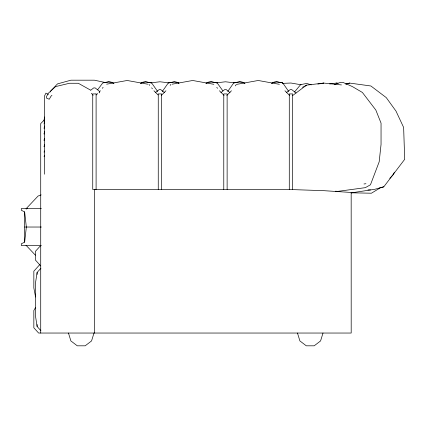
<?xml version="1.0" encoding="UTF-8"?>
<svg xmlns="http://www.w3.org/2000/svg" width="426" height="426" viewBox="0 0 426 426"><rect width="100%" height="100%" fill="white"/><g stroke="black" fill="none" stroke-linecap="round" stroke-linejoin="round"><path stroke-width="0.64" d="M41.397 245.493L21.3 245.493L21.3 243.816L24.655 242.138L26.332 227.031L24.655 211.93L21.3 210.247L21.3 208.57L41.402 208.57M44.075 121.181L44.538 117.97M44.554 116.974L44.075 120.196L40.72 123.583L40.72 333.041M44.075 124.041L44.554 120.792M40.901 268.268L37.126 272.448L35.385 283.604L35.385 315.352L37.126 326.508L40.901 330.688M44.075 128.498L44.48 125.91M44.182 120.223L44.496 118.274M44.538 131.506L44.075 134.11L44.496 132.853M44.496 138.418L44.075 140.335L44.602 138.466M44.576 144.691L44.075 146.56L44.448 145.357M44.075 152.173L44.426 150.926M93.992 333.041L91.553 340.933L85.168 345.811L77.276 345.811L70.892 340.933L68.453 333.041M323.009 333.041L320.57 340.933L314.186 345.811L306.294 345.811L299.909 340.933L297.47 333.041M44.075 156.63L44.496 155.368M50.257 91.968L50.785 90.903L57.499 83.89L70.924 80.189L94.423 80.189L105.786 82.639M394.439 172.184L392.926 175.033L389.785 178.318M162.285 91.505L168.286 82.953L174.266 81.946L177.157 82.356L178.941 83.235M227.756 91.441L233.757 82.894L239.742 81.888L242.628 82.298L244.417 83.171M35.438 307.684L33.84 310.511L33.84 327.775L38.601 333.041L351.194 333.041L351.173 192.467L323.835 190.672L290.963 189.549L94.423 189.549L94.423 333.041M294.494 92.005L300.681 84.598L306.683 83.459L311.252 84.87M97.66 89.764L102.751 82.926L108.731 81.914L111.623 82.324L113.407 83.203M351.194 192.893L374.763 189.293L383.778 186.828L404.7 159.313L403.635 127.443L396.02 111.159L386.26 97.607L370.902 85.988L349.655 83.081L345.885 84.039M102.336 88.32L103.103 87.346M170.144 85.392L170.906 84.412M235.274 85.882L236.419 84.412M40.72 245.493L35.385 251.399L35.385 260.004L40.72 265.915M39.602 264.807L33.84 271.186L33.84 287.885L35.56 297.023M25.997 208.831L38.084 196.035L41.162 194.9M96.271 94.95L97.655 93.555M99.04 92.16L100.424 90.765M161.321 95.419L165.943 90.765M226.834 95.419L231.456 90.765M305.596 86.041L306.507 85.141L323.723 83.081L341.455 84.928M51.956 95.317L50.987 96.207L49.251 99.269L46.418 98.033L46.445 96.638L48.388 93.198L55.614 86.584L69.491 83.262L78.325 83.278L90.781 90.243M155.394 92.586L159.196 89.588L159.936 89.481L160.677 89.588L164.479 92.586M220.908 92.586L224.71 89.588L225.45 89.481L226.19 89.588L229.992 92.586M286.421 92.586L290.223 89.588L290.963 89.481L291.703 89.588L296.001 92.996M90.86 90.099L93.683 87.91L95.163 87.91L99.455 91.318L99.455 92.895M292.518 95.648L306.507 85.141L302.508 87.293M26.226 209.075L27.269 208.298M381.249 187.232L371.419 193.218L351.125 192.797M140.351 83.411L142.731 82.239L145.623 81.829L151.603 82.841M140.974 83.203L142.763 82.324L145.649 81.914L151.629 82.921L157.636 91.473M205.886 83.379L208.266 82.213L211.158 81.803L217.138 82.809M206.509 83.171L208.298 82.293L211.184 81.883L217.164 82.894L222.867 90.871M271.399 83.379L273.785 82.213L276.671 81.803L282.651 82.809L288.684 91.441M272.022 83.171L273.812 82.293L276.698 81.883L282.683 82.894M334.405 84.502L340.662 82.314L342.994 82.42L352.446 86.616L362.393 92.458L375.833 110.046L381.046 123.119L381.052 144.393L379.177 161.821L370.46 184.788L365.327 187.658L337.839 191.37L335.454 191.199M345.848 84.114L349.655 83.081M379.928 187.797L383.778 186.828M320.517 83.746L323.723 83.081L317.839 84.082M106.676 84.183L127.177 80.487L147.684 84.183M172.189 84.183L192.69 80.487L213.836 84.3M237.064 84.3L258.209 80.487L279.355 84.3M104.519 82.537L108.705 81.835L111.591 82.245L113.976 83.411M168.259 82.873L174.239 81.861L177.125 82.277L178.915 83.15M233.73 82.809L239.71 81.803L242.602 82.213L244.982 83.384M363.99 183.973L365.945 183.707M329.596 83.933L336.689 83.022L337.962 83.336M150.74 82.873L159.936 81.781L169.133 82.873M216.254 82.873L225.45 81.781L234.646 82.873M282.427 83.389L290.963 83.022L301.07 84.774M24.655 227.031L41.402 227.031M367.957 189.884L370.535 189.937M336.689 83.022L337.951 83.379M48.431 94.38L45.928 93.124L44.426 96.138L44.426 174.218M284.957 90.765L289.579 95.419M219.443 90.765L224.065 95.419M153.93 90.765L158.089 94.95M25.997 245.238L35.395 255.185M91.42 93.289L93.134 95.302M216.77 87.346L217.537 88.32M148.962 84.412L149.728 85.392M151.64 87.836L152.401 88.81M292.641 189.464L292.641 93.928L289.286 93.928L289.286 189.464M227.127 189.464L227.127 93.928L223.772 93.928L223.772 189.464M161.614 189.464L161.614 93.928L158.259 93.928L158.259 189.464M37.126 272.448L37.126 274.424M37.126 324.532L37.126 326.508M24.655 211.93L24.655 242.138M96.1 93.928L92.74 93.928L92.74 189.464L96.1 189.464L96.1 93.928"/></g></svg>
